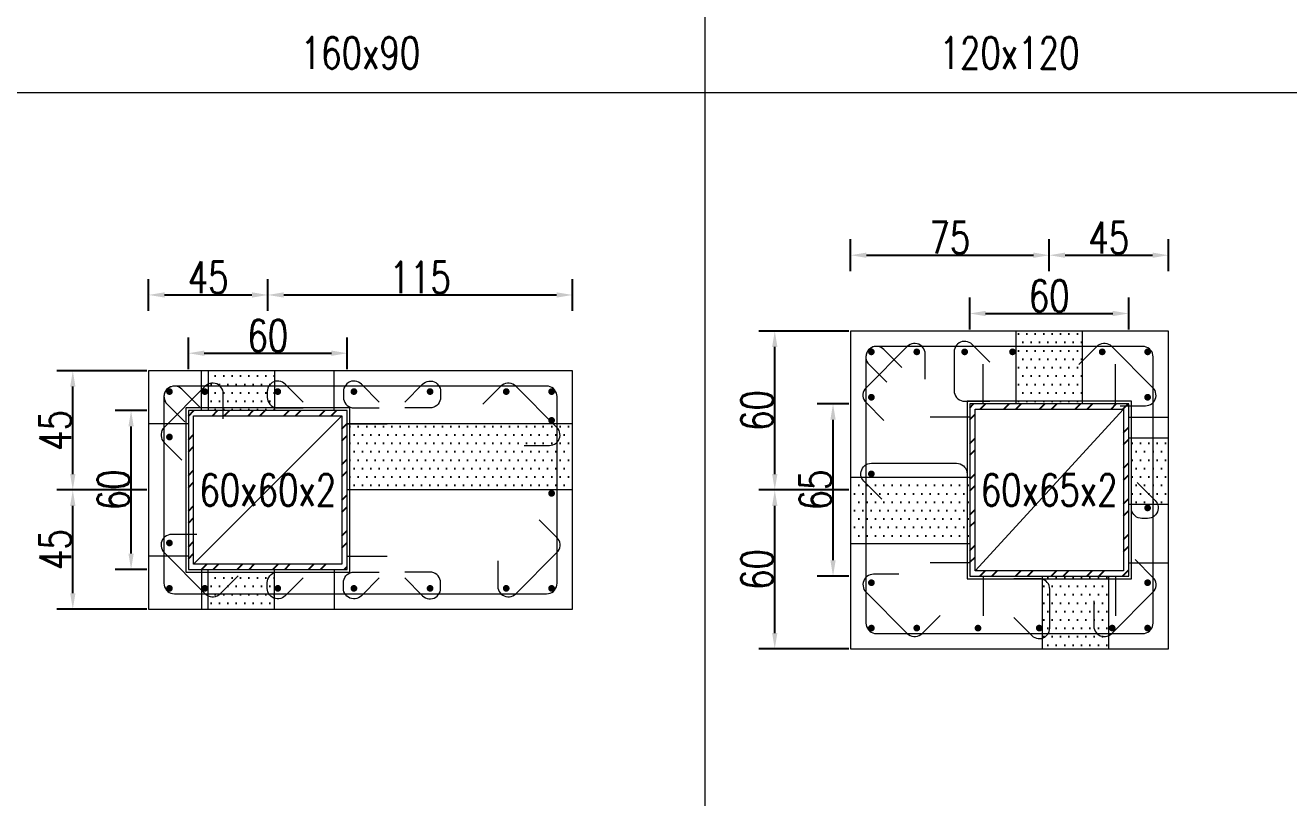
# Model space of a CAD drawing. Header units: millimetres. Extents: x 0 to 3905, y 0 to 8880.
# Drawn here: x 1963.4 to 2440.4, y 2145.8 to 2437.4 of the extents above; entities that cross this region are included whole.
import ezdxf
from ezdxf.enums import TextEntityAlignment as Align

# ---------------------------------------------------------------- set-up
doc = ezdxf.new("R2010")
doc.units = ezdxf.units.MM
doc.layers.get('DEFPOINTS').update_dxf_attribs({"color": 3})
for name, color, linetype in [('Hatch線', 6, 'Continuous'), ('TC-鋼粱', 132, 'Continuous'), ('主筋斷面', 2, 'Continuous'), ('文字-斷面尺寸', 7, 'Continuous'), ('文字-輔助字', 7, 'Continuous'), ('柱斷面線', 4, 'Continuous'), ('標註字', 4, 'Continuous'), ('箍筋線', 1, 'Continuous'), ('網格線', 7, 'Continuous'), ('鋼柱', 11, 'Continuous')]:
    doc.layers.add(name, color=color, linetype=linetype)
doc.styles.add('note', font='txt.shx', dxfattribs={"width": 0.75, "height": 12})
doc.styles.add('txt', font='txt.shx', dxfattribs={"height": 0.2, "bigfont": 'chineset.shx'})
doc.dimstyles.new('RCAD_DIM', dxfattribs={"dimtxt": 12, "dimasz": 6, "dimexe": 6, "dimexo": 0.625, "dimtad": 1, "dimdec": 0, "dimdsep": 46, "dimtxsty": 'note', "dimcen": 2.5, "dimclrd": 256, "dimclre": 256, "dimclrt": 256, "dimadec": 0, "dimazin": 0, "dimtfac": 1, "dimtmove": 0, "dimatfit": 3, "dimfxl": 0, "dimtolj": 1, "dimarcsym": 0})

# ---------------------------------------------------------------- blocks, each defined once
blk = doc.blocks.new('*D1104')
at = {"layer": 'DEFPOINTS', "color": 0}
for p in [(2085, 2313.62), (2025, 2307), (2085, 2307)]:
    blk.add_point(p, dxfattribs=at)
at = {"layer": '標註字', "lineweight": -2}
for p, q in [((2025, 2307.62), (2025, 2319.62)), ((2085, 2307.62), (2085, 2319.62)), ((2031, 2313.62), (2079, 2313.62))]:
    blk.add_line(p, q, dxfattribs=at)
at = {"layer": '標註字'}
for points in [[(2031, 2314.62), (2031, 2312.62), (2025, 2313.62)], [(2079, 2312.62), (2079, 2314.62), (2085, 2313.62)]]:
    blk.add_solid(points, dxfattribs=at)
at = {"layer": '標註字', "insert": (2055, 2320.25), "char_height": 12, "attachment_point": 5, "style": 'note'}
blk.add_mtext('\\A1;60', dxfattribs=at)
blk = doc.blocks.new('*D1105')
at = {"layer": 'DEFPOINTS', "color": 0}
for p in [(2003.38, 2292), (2010, 2292), (2010, 2232)]:
    blk.add_point(p, dxfattribs=at)
at = {"layer": '標註字', "lineweight": -2}
for p, q in [((2009.38, 2292), (1997.38, 2292)), ((2003.38, 2238), (2003.38, 2286)), ((2009.38, 2232), (1997.38, 2232))]:
    blk.add_line(p, q, dxfattribs=at)
at = {"layer": '標註字'}
for points in [[(2004.38, 2286), (2002.38, 2286), (2003.38, 2292)], [(2002.38, 2238), (2004.38, 2238), (2003.38, 2232)]]:
    blk.add_solid(points, dxfattribs=at)
at = {"layer": '標註字', "insert": (1996.75, 2262), "char_height": 12, "attachment_point": 5, "rotation": 90, "style": 'note'}
blk.add_mtext('\\A1;60', dxfattribs=at)
blk = doc.blocks.new('*D1106')
at = {"layer": 'DEFPOINTS', "color": 0}
for p in [(2055, 2335.62), (2010, 2329), (2055, 2329)]:
    blk.add_point(p, dxfattribs=at)
at = {"layer": '標註字', "lineweight": -2}
for p, q in [((2010, 2329.62), (2010, 2341.62)), ((2055, 2329.62), (2055, 2341.62)), ((2016, 2335.62), (2049, 2335.62))]:
    blk.add_line(p, q, dxfattribs=at)
at = {"layer": '標註字'}
for points in [[(2016, 2336.62), (2016, 2334.62), (2010, 2335.62)], [(2049, 2334.62), (2049, 2336.62), (2055, 2335.62)]]:
    blk.add_solid(points, dxfattribs=at)
at = {"layer": '標註字', "insert": (2032.5, 2342.25), "char_height": 12, "attachment_point": 5, "style": 'note'}
blk.add_mtext('\\A1;45', dxfattribs=at)
blk = doc.blocks.new('*D1107')
at = {"layer": 'DEFPOINTS', "color": 0}
for p in [(2170, 2335.62), (2055, 2329), (2170, 2329)]:
    blk.add_point(p, dxfattribs=at)
at = {"layer": '標註字', "lineweight": -2}
for p, q in [((2055, 2329.62), (2055, 2341.62)), ((2170, 2329.62), (2170, 2341.62)), ((2061, 2335.62), (2164, 2335.62))]:
    blk.add_line(p, q, dxfattribs=at)
at = {"layer": '標註字'}
for points in [[(2061, 2336.62), (2061, 2334.62), (2055, 2335.62)], [(2164, 2334.62), (2164, 2336.62), (2170, 2335.62)]]:
    blk.add_solid(points, dxfattribs=at)
at = {"layer": '標註字', "insert": (2112.5, 2342.25), "char_height": 12, "attachment_point": 5, "style": 'note'}
blk.add_mtext('\\A1;115', dxfattribs=at)
blk = doc.blocks.new('*D1108')
at = {"layer": 'DEFPOINTS', "color": 0}
for p in [(1981.38, 2262), (2010, 2262), (2010, 2217)]:
    blk.add_point(p, dxfattribs=at)
at = {"layer": '標註字', "lineweight": -2}
for p, q in [((2009.38, 2262), (1975.38, 2262)), ((1981.38, 2223), (1981.38, 2256)), ((2009.38, 2217), (1975.38, 2217))]:
    blk.add_line(p, q, dxfattribs=at)
at = {"layer": '標註字'}
for points in [[(1982.38, 2256), (1980.38, 2256), (1981.38, 2262)], [(1980.38, 2223), (1982.38, 2223), (1981.38, 2217)]]:
    blk.add_solid(points, dxfattribs=at)
at = {"layer": '標註字', "insert": (1974.75, 2239.5), "char_height": 12, "attachment_point": 5, "rotation": 90, "style": 'note'}
blk.add_mtext('\\A1;45', dxfattribs=at)
blk = doc.blocks.new('*D1109')
at = {"layer": 'DEFPOINTS', "color": 0}
for p in [(1981.38, 2307), (2010, 2307), (2010, 2262)]:
    blk.add_point(p, dxfattribs=at)
at = {"layer": '標註字', "lineweight": -2}
for p, q in [((2009.38, 2307), (1975.38, 2307)), ((1981.38, 2268), (1981.38, 2301)), ((2009.38, 2262), (1975.38, 2262))]:
    blk.add_line(p, q, dxfattribs=at)
at = {"layer": '標註字'}
for points in [[(1982.38, 2301), (1980.38, 2301), (1981.38, 2307)], [(1980.38, 2268), (1982.38, 2268), (1981.38, 2262)]]:
    blk.add_solid(points, dxfattribs=at)
at = {"layer": '標註字', "insert": (1974.75, 2284.5), "char_height": 12, "attachment_point": 5, "rotation": 90, "style": 'note'}
blk.add_mtext('\\A1;45', dxfattribs=at)
blk = doc.blocks.new('Circle_Filled')
at = {"const_width": 0.5}
blk.add_lwpolyline([(-0.25, 0, 1), (0.25, 0, 1)], format="xyb", close=True, dxfattribs=at)
blk = doc.blocks.new('*D1236')
at = {"layer": 'DEFPOINTS', "color": 0}
for p in [(2380, 2328.62), (2320, 2322), (2380, 2322)]:
    blk.add_point(p, dxfattribs=at)
at = {"layer": '標註字', "lineweight": -2}
for p, q in [((2320, 2322.62), (2320, 2334.62)), ((2380, 2322.62), (2380, 2334.62)), ((2326, 2328.62), (2374, 2328.62))]:
    blk.add_line(p, q, dxfattribs=at)
at = {"layer": '標註字'}
for points in [[(2326, 2329.62), (2326, 2327.62), (2320, 2328.62)], [(2374, 2327.62), (2374, 2329.62), (2380, 2328.62)]]:
    blk.add_solid(points, dxfattribs=at)
at = {"layer": '標註字', "insert": (2350, 2335.25), "char_height": 12, "attachment_point": 5, "style": 'note'}
blk.add_mtext('\\A1;60', dxfattribs=at)
blk = doc.blocks.new('*D1237')
at = {"layer": 'DEFPOINTS', "color": 0}
for p in [(2268.38, 2294.5), (2275, 2294.5), (2275, 2229.5)]:
    blk.add_point(p, dxfattribs=at)
at = {"layer": '標註字', "lineweight": -2}
for p, q in [((2274.38, 2294.5), (2262.38, 2294.5)), ((2268.38, 2235.5), (2268.38, 2288.5)), ((2274.38, 2229.5), (2262.38, 2229.5))]:
    blk.add_line(p, q, dxfattribs=at)
at = {"layer": '標註字'}
for points in [[(2269.38, 2288.5), (2267.38, 2288.5), (2268.38, 2294.5)], [(2267.38, 2235.5), (2269.38, 2235.5), (2268.38, 2229.5)]]:
    blk.add_solid(points, dxfattribs=at)
at = {"layer": '標註字', "insert": (2261.75, 2262), "char_height": 12, "attachment_point": 5, "rotation": 90, "style": 'note'}
blk.add_mtext('\\A1;65', dxfattribs=at)
blk = doc.blocks.new('*D1238')
at = {"layer": 'DEFPOINTS', "color": 0}
for p in [(2350, 2350.62), (2275, 2344), (2350, 2344)]:
    blk.add_point(p, dxfattribs=at)
at = {"layer": '標註字', "lineweight": -2}
for p, q in [((2275, 2344.62), (2275, 2356.62)), ((2350, 2344.62), (2350, 2356.62)), ((2281, 2350.62), (2344, 2350.62))]:
    blk.add_line(p, q, dxfattribs=at)
at = {"layer": '標註字'}
for points in [[(2281, 2351.62), (2281, 2349.62), (2275, 2350.62)], [(2344, 2349.62), (2344, 2351.62), (2350, 2350.62)]]:
    blk.add_solid(points, dxfattribs=at)
at = {"layer": '標註字', "insert": (2312.5, 2357.25), "char_height": 12, "attachment_point": 5, "style": 'note'}
blk.add_mtext('\\A1;75', dxfattribs=at)
blk = doc.blocks.new('*D1239')
at = {"layer": 'DEFPOINTS', "color": 0}
for p in [(2395, 2350.62), (2350, 2344), (2395, 2344)]:
    blk.add_point(p, dxfattribs=at)
at = {"layer": '標註字', "lineweight": -2}
for p, q in [((2350, 2344.62), (2350, 2356.62)), ((2395, 2344.62), (2395, 2356.62)), ((2356, 2350.62), (2389, 2350.62))]:
    blk.add_line(p, q, dxfattribs=at)
at = {"layer": '標註字'}
for points in [[(2356, 2351.62), (2356, 2349.62), (2350, 2350.62)], [(2389, 2349.62), (2389, 2351.62), (2395, 2350.62)]]:
    blk.add_solid(points, dxfattribs=at)
at = {"layer": '標註字', "insert": (2372.5, 2357.25), "char_height": 12, "attachment_point": 5, "style": 'note'}
blk.add_mtext('\\A1;45', dxfattribs=at)
blk = doc.blocks.new('*D1240')
at = {"layer": 'DEFPOINTS', "color": 0}
for p in [(2246.38, 2262), (2275, 2262), (2275, 2202)]:
    blk.add_point(p, dxfattribs=at)
at = {"layer": '標註字', "lineweight": -2}
for p, q in [((2274.38, 2262), (2240.38, 2262)), ((2246.38, 2208), (2246.38, 2256)), ((2274.38, 2202), (2240.38, 2202))]:
    blk.add_line(p, q, dxfattribs=at)
at = {"layer": '標註字'}
for points in [[(2247.38, 2256), (2245.38, 2256), (2246.38, 2262)], [(2245.38, 2208), (2247.38, 2208), (2246.38, 2202)]]:
    blk.add_solid(points, dxfattribs=at)
at = {"layer": '標註字', "insert": (2239.75, 2232), "char_height": 12, "attachment_point": 5, "rotation": 90, "style": 'note'}
blk.add_mtext('\\A1;60', dxfattribs=at)
blk = doc.blocks.new('*D1241')
at = {"layer": 'DEFPOINTS', "color": 0}
for p in [(2246.38, 2322), (2275, 2322), (2275, 2262)]:
    blk.add_point(p, dxfattribs=at)
at = {"layer": '標註字', "lineweight": -2}
for p, q in [((2274.38, 2322), (2240.38, 2322)), ((2246.38, 2268), (2246.38, 2316)), ((2274.38, 2262), (2240.38, 2262))]:
    blk.add_line(p, q, dxfattribs=at)
at = {"layer": '標註字'}
for points in [[(2247.38, 2316), (2245.38, 2316), (2246.38, 2322)], [(2245.38, 2268), (2247.38, 2268), (2246.38, 2262)]]:
    blk.add_solid(points, dxfattribs=at)
at = {"layer": '標註字', "insert": (2239.75, 2292), "char_height": 12, "attachment_point": 5, "rotation": 90, "style": 'note'}
blk.add_mtext('\\A1;60', dxfattribs=at)

msp = doc.modelspace()

# ---------------------------------------------------------------- hatches: boundary and pattern name
at = {"layer": 'Hatch線'}
h = msp.add_hatch(dxfattribs=at)
h.set_pattern_fill('ANSI32', color=256, style=0)
h.paths.add_polyline_path([(2320, 2229.5), (2380, 2229.5), (2380, 2294.5), (2320, 2294.5)], flags=17)
h.paths.add_polyline_path([(2322, 2231.5), (2322, 2292.5), (2378, 2292.5), (2378, 2231.5)])
h = msp.add_hatch(dxfattribs=at)
h.set_pattern_fill('ANSI32', color=256, style=0)
h.paths.add_polyline_path([(2025, 2232), (2085, 2232), (2085, 2292), (2025, 2292)], flags=17)
h.paths.add_polyline_path([(2027, 2234), (2027, 2290), (2083, 2290), (2083, 2234)])
at = {"layer": 'TC-鋼粱'}
h = msp.add_hatch(dxfattribs=at)
h.set_pattern_fill('DOTS', color=256, scale=2, style=0)
h.paths.add_polyline_path([(2362.41, 2322), (2337.41, 2322), (2337.41, 2294.5), (2362.41, 2294.5)], flags=17)
h = msp.add_hatch(dxfattribs=at)
h.set_pattern_fill('DOTS', color=256, scale=2, style=0)
h.paths.add_polyline_path([(2057.5, 2307), (2032.5, 2307), (2032.5, 2292), (2057.5, 2292)], flags=17)
h = msp.add_hatch(dxfattribs=at)
h.set_pattern_fill('DOTS', color=256, scale=2, style=0)
h.paths.add_polyline_path([(2170, 2262), (2170, 2287), (2085, 2287), (2085, 2262)], flags=17)
h = msp.add_hatch(dxfattribs=at)
h.set_pattern_fill('DOTS', color=256, scale=2, style=0)
h.paths.add_polyline_path([(2395, 2256.5), (2395, 2281.5), (2380, 2281.5), (2380, 2256.5)], flags=17)
h = msp.add_hatch(dxfattribs=at)
h.set_pattern_fill('DOTS', color=256, scale=2, style=0)
h.paths.add_polyline_path([(2275, 2266.81), (2275, 2241.81), (2320, 2241.81), (2320, 2266.81)], flags=17)
h = msp.add_hatch(dxfattribs=at)
h.set_pattern_fill('DOTS', color=256, scale=2, style=0)
h.paths.add_polyline_path([(2032.5, 2217), (2057.5, 2217), (2057.5, 2232), (2032.5, 2232)], flags=17)
h = msp.add_hatch(dxfattribs=at)
h.set_pattern_fill('DOTS', color=256, scale=2, style=0)
h.paths.add_polyline_path([(2347.5, 2202), (2372.5, 2202), (2372.5, 2229.5), (2347.5, 2229.5)], flags=17)

# ---------------------------------------------------------------- linework, layer by layer
at = {"layer": 'DEFPOINTS', "lineweight": 5}
for points in [[(2325, 2294.5), (2325, 2309.5)], [(2375, 2294.5), (2375, 2309.5)], [(2030, 2292), (2030, 2307)], [(2080, 2292), (2080, 2307)], [(2320, 2228.5), (2381, 2228.5), (2381, 2295.5), (2319, 2295.5), (2319, 2228.5), (2320, 2228.5)], [(2025, 2231), (2086, 2231), (2086, 2293), (2024, 2293), (2024, 2231), (2025, 2231)], [(2027, 2234), (2083, 2290)], [(2320, 2289.5), (2305, 2289.5)], [(2322, 2231.5), (2378, 2292.5)], [(2380, 2289.5), (2395, 2289.5)], [(2025, 2287), (2010, 2287)], [(2085, 2287), (2100, 2287)], [(2025, 2237), (2010, 2237)], [(2085, 2237), (2100, 2237)], [(2320, 2234.5), (2305, 2234.5)], [(2380, 2234.5), (2395, 2234.5)], [(2030, 2232), (2030, 2217)], [(2080, 2232), (2080, 2217)], [(2325, 2229.5), (2325, 2214.5)], [(2375, 2229.5), (2375, 2214.5)]]:
    msp.add_lwpolyline(points, dxfattribs=at)
at = {"layer": 'TC-鋼粱', "lineweight": 5}
for points in [[(2337.41, 2322), (2337.41, 2294.5)], [(2362.41, 2322), (2362.41, 2294.5)], [(2032.5, 2307), (2032.5, 2292)], [(2057.5, 2307), (2057.5, 2292)], [(2170, 2287), (2085, 2287)], [(2395, 2281.5), (2380, 2281.5)], [(2275, 2266.81), (2320, 2266.81)], [(2170, 2262), (2085, 2262)], [(2395, 2256.5), (2380, 2256.5)], [(2275, 2241.81), (2320, 2241.81)], [(2032.5, 2217), (2032.5, 2232)], [(2057.5, 2217), (2057.5, 2232)], [(2347.5, 2202), (2347.5, 2229.5)], [(2372.5, 2202), (2372.5, 2229.5)]]:
    msp.add_lwpolyline(points, dxfattribs=at)
at = {"layer": '柱斷面線', "lineweight": 5}
for points in [[(2275, 2202), (2395, 2202), (2395, 2322), (2275, 2322), (2275, 2202)], [(2010, 2217), (2170, 2217), (2170, 2307), (2010, 2307), (2010, 2217)]]:
    msp.add_lwpolyline(points, dxfattribs=at)
at = {"layer": '箍筋線', "lineweight": 5}
for points in [[(2327.63, 2310.2), (2320.88, 2316.95), (2320.37, 2317.38), (2319.8, 2317.72), (2319.17, 2317.96), (2318.52, 2318.09), (2317.85, 2318.11), (2317.19, 2318.02), (2316.55, 2317.81), (2315.96, 2317.51), (2315.42, 2317.1), (2314.96, 2316.62), (2314.59, 2316.06), (2314.32, 2315.45), (2314.15, 2314.81), (2314.1, 2314.14), (2314.1, 2299.47), (2314.16, 2298.78), (2314.34, 2298.12), (2314.63, 2297.49), (2315.03, 2296.92), (2315.52, 2296.43), (2316.08, 2296.03), (2316.71, 2295.74), (2317.38, 2295.56), (2318.07, 2295.5), (2327.61, 2295.5)], [(2303.19, 2303.81), (2303.19, 2313.35), (2303.13, 2314.02), (2302.96, 2314.66), (2302.69, 2315.27), (2302.32, 2315.83), (2301.86, 2316.32), (2301.33, 2316.72), (2300.73, 2317.02), (2300.1, 2317.23), (2299.43, 2317.32), (2298.77, 2317.3), (2298.11, 2317.17), (2297.49, 2316.93), (2296.91, 2316.59), (2296.4, 2316.16), (2280.84, 2300.6), (2280.39, 2300.07), (2280.05, 2299.47), (2279.81, 2298.82), (2279.69, 2298.13), (2279.69, 2297.44), (2279.81, 2296.76), (2280.05, 2296.11), (2280.39, 2295.51), (2280.84, 2294.98), (2287.58, 2288.23)], [(2294.33, 2308.29), (2287.58, 2315.04), (2287.07, 2315.47), (2286.49, 2315.81), (2285.87, 2316.05), (2285.22, 2316.18), (2284.55, 2316.2), (2283.89, 2316.11), (2283.25, 2315.9), (2282.66, 2315.6), (2282.12, 2315.19), (2281.66, 2314.71), (2281.29, 2314.15), (2281.02, 2313.54), (2280.85, 2312.9), (2280.79, 2312.23), (2280.79, 2211.77), (2280.86, 2211.08), (2281.03, 2210.41), (2281.33, 2209.78), (2281.72, 2209.21), (2282.21, 2208.72), (2282.78, 2208.33), (2283.41, 2208.03), (2284.08, 2207.86), (2284.77, 2207.79), (2385.23, 2207.79), (2385.92, 2207.86), (2386.59, 2208.03), (2387.22, 2208.33), (2387.79, 2208.72), (2388.28, 2209.21), (2388.67, 2209.78), (2388.97, 2210.41), (2389.14, 2211.08), (2389.21, 2211.77), (2389.21, 2312.23), (2389.14, 2312.92), (2388.97, 2313.59), (2388.67, 2314.22), (2388.28, 2314.79), (2387.79, 2315.28), (2387.22, 2315.67), (2386.59, 2315.97), (2385.92, 2316.14), (2385.23, 2316.21), (2284.77, 2316.21), (2284.1, 2316.15), (2283.46, 2315.98), (2282.85, 2315.71), (2282.29, 2315.34), (2281.81, 2314.88), (2281.4, 2314.34), (2281.1, 2313.75), (2280.89, 2313.11), (2280.8, 2312.45), (2280.82, 2311.78), (2280.95, 2311.13), (2281.19, 2310.51), (2281.53, 2309.93), (2281.96, 2309.42), (2288.71, 2302.67)], [(2376.81, 2293.81), (2386.35, 2293.81), (2387.02, 2293.87), (2387.66, 2294.04), (2388.27, 2294.31), (2388.83, 2294.68), (2389.32, 2295.14), (2389.72, 2295.67), (2390.02, 2296.27), (2390.23, 2296.9), (2390.32, 2297.57), (2390.3, 2298.23), (2390.17, 2298.89), (2389.93, 2299.51), (2389.59, 2300.09), (2389.16, 2300.6), (2373.6, 2316.16), (2373.07, 2316.61), (2372.47, 2316.95), (2371.82, 2317.19), (2371.13, 2317.31), (2370.44, 2317.31), (2369.76, 2317.19), (2369.11, 2316.95), (2368.51, 2316.61), (2367.98, 2316.16), (2361.23, 2309.42)], [(2038.19, 2288.81), (2038.19, 2298.35), (2038.13, 2299.02), (2037.96, 2299.66), (2037.69, 2300.27), (2037.32, 2300.83), (2036.86, 2301.32), (2036.33, 2301.72), (2035.73, 2302.02), (2035.1, 2302.23), (2034.43, 2302.32), (2033.77, 2302.3), (2033.11, 2302.17), (2032.49, 2301.93), (2031.91, 2301.59), (2031.4, 2301.16), (2015.84, 2285.6), (2015.39, 2285.07), (2015.05, 2284.47), (2014.81, 2283.82), (2014.69, 2283.13), (2014.69, 2282.44), (2014.81, 2281.76), (2015.05, 2281.11), (2015.39, 2280.51), (2015.84, 2279.98), (2022.58, 2273.23)], [(2029.33, 2293.29), (2022.58, 2300.04), (2022.07, 2300.47), (2021.49, 2300.81), (2020.87, 2301.05), (2020.22, 2301.18), (2019.55, 2301.2), (2018.89, 2301.11), (2018.25, 2300.9), (2017.66, 2300.6), (2017.12, 2300.19), (2016.66, 2299.71), (2016.29, 2299.15), (2016.02, 2298.54), (2015.85, 2297.9), (2015.79, 2297.23), (2015.79, 2226.77), (2015.86, 2226.08), (2016.03, 2225.41), (2016.33, 2224.78), (2016.72, 2224.21), (2017.21, 2223.72), (2017.78, 2223.33), (2018.41, 2223.03), (2019.08, 2222.86), (2019.77, 2222.79), (2160.23, 2222.79), (2160.92, 2222.86), (2161.59, 2223.03), (2162.22, 2223.33), (2162.79, 2223.72), (2163.28, 2224.21), (2163.67, 2224.78), (2163.97, 2225.41), (2164.14, 2226.08), (2164.21, 2226.77), (2164.21, 2297.23), (2164.14, 2297.92), (2163.97, 2298.59), (2163.67, 2299.22), (2163.28, 2299.79), (2162.79, 2300.28), (2162.22, 2300.67), (2161.59, 2300.97), (2160.92, 2301.14), (2160.23, 2301.21), (2019.77, 2301.21), (2019.1, 2301.15), (2018.46, 2300.98), (2017.85, 2300.71), (2017.29, 2300.34), (2016.81, 2299.88), (2016.4, 2299.34), (2016.1, 2298.75), (2015.89, 2298.11), (2015.8, 2297.45), (2015.82, 2296.78), (2015.95, 2296.13), (2016.19, 2295.51), (2016.53, 2294.93), (2016.96, 2294.42), (2023.71, 2287.67)], [(2068.33, 2295.2), (2061.58, 2301.95), (2061.07, 2302.38), (2060.49, 2302.72), (2059.87, 2302.96), (2059.21, 2303.09), (2058.55, 2303.11), (2057.89, 2303.02), (2057.25, 2302.81), (2056.66, 2302.51), (2056.12, 2302.1), (2055.66, 2301.62), (2055.29, 2301.06), (2055.02, 2300.45), (2054.85, 2299.81), (2054.79, 2299.14), (2054.79, 2296.97), (2054.86, 2296.28), (2055.03, 2295.62), (2055.33, 2294.99), (2055.72, 2294.42), (2056.21, 2293.93), (2056.78, 2293.53), (2057.41, 2293.24), (2058.08, 2293.06), (2058.77, 2293), (2068.31, 2293)], [(2097.07, 2295.2), (2090.32, 2301.95), (2089.81, 2302.38), (2089.24, 2302.72), (2088.61, 2302.96), (2087.96, 2303.09), (2087.29, 2303.11), (2086.63, 2303.02), (2085.99, 2302.81), (2085.4, 2302.51), (2084.86, 2302.1), (2084.41, 2301.62), (2084.03, 2301.06), (2083.76, 2300.45), (2083.59, 2299.81), (2083.54, 2299.14), (2083.54, 2296.97), (2083.6, 2296.28), (2083.78, 2295.62), (2084.07, 2294.99), (2084.47, 2294.42), (2084.96, 2293.93), (2085.53, 2293.53), (2086.15, 2293.24), (2086.82, 2293.06), (2087.51, 2293), (2097.05, 2293)], [(2106.7, 2295.2), (2113.45, 2301.95), (2113.96, 2302.38), (2114.53, 2302.72), (2115.16, 2302.96), (2115.81, 2303.09), (2116.48, 2303.11), (2117.14, 2303.02), (2117.78, 2302.81), (2118.37, 2302.51), (2118.91, 2302.1), (2119.36, 2301.62), (2119.74, 2301.06), (2120.01, 2300.45), (2120.18, 2299.81), (2120.23, 2299.14), (2120.23, 2296.97), (2120.17, 2296.28), (2119.99, 2295.62), (2119.7, 2294.99), (2119.3, 2294.42), (2118.81, 2293.93), (2118.24, 2293.53), (2117.62, 2293.24), (2116.95, 2293.06), (2116.26, 2293), (2106.72, 2293)], [(2151.81, 2278.81), (2161.35, 2278.81), (2162.02, 2278.87), (2162.66, 2279.04), (2163.27, 2279.31), (2163.83, 2279.68), (2164.32, 2280.14), (2164.72, 2280.67), (2165.02, 2281.27), (2165.23, 2281.9), (2165.32, 2282.57), (2165.3, 2283.23), (2165.17, 2283.89), (2164.93, 2284.51), (2164.59, 2285.09), (2164.16, 2285.6), (2148.6, 2301.16), (2148.07, 2301.61), (2147.47, 2301.95), (2146.82, 2302.19), (2146.13, 2302.31), (2145.44, 2302.31), (2144.76, 2302.19), (2144.11, 2301.95), (2143.51, 2301.61), (2142.98, 2301.16), (2136.23, 2294.42)], [(2286.8, 2258.53), (2280.05, 2265.27), (2279.62, 2265.78), (2279.28, 2266.36), (2279.04, 2266.98), (2278.91, 2267.64), (2278.89, 2268.31), (2278.98, 2268.97), (2279.19, 2269.6), (2279.49, 2270.2), (2279.9, 2270.73), (2280.38, 2271.19), (2280.94, 2271.56), (2281.55, 2271.84), (2282.19, 2272), (2282.86, 2272.06), (2315.02, 2272.06), (2315.72, 2272), (2316.38, 2271.82), (2317.01, 2271.53), (2317.58, 2271.13), (2318.07, 2270.64), (2318.47, 2270.07), (2318.76, 2269.44), (2318.94, 2268.77), (2319, 2268.08), (2319, 2258.54)], [(2383.2, 2264.79), (2389.95, 2258.04), (2390.38, 2257.53), (2390.72, 2256.96), (2390.96, 2256.33), (2391.09, 2255.68), (2391.11, 2255.01), (2391.02, 2254.35), (2390.81, 2253.71), (2390.51, 2253.12), (2390.1, 2252.58), (2389.62, 2252.12), (2389.06, 2251.75), (2388.45, 2251.48), (2387.81, 2251.31), (2387.14, 2251.26), (2384.97, 2251.26), (2384.28, 2251.32), (2383.62, 2251.5), (2382.99, 2251.79), (2382.42, 2252.19), (2381.93, 2252.68), (2381.53, 2253.24), (2381.24, 2253.87), (2381.06, 2254.54), (2381, 2255.23), (2381, 2264.77)], [(2141.81, 2235.19), (2141.81, 2225.65), (2141.87, 2224.98), (2142.04, 2224.34), (2142.31, 2223.73), (2142.68, 2223.17), (2143.14, 2222.68), (2143.67, 2222.28), (2144.27, 2221.98), (2144.9, 2221.77), (2145.57, 2221.68), (2146.23, 2221.7), (2146.89, 2221.83), (2147.51, 2222.07), (2148.09, 2222.41), (2148.6, 2222.84), (2164.16, 2238.4), (2164.61, 2238.93), (2164.95, 2239.53), (2165.19, 2240.18), (2165.31, 2240.87), (2165.31, 2241.56), (2165.19, 2242.24), (2164.95, 2242.89), (2164.61, 2243.49), (2164.16, 2244.02), (2157.42, 2250.77)], [(2028.19, 2245.19), (2018.65, 2245.19), (2017.98, 2245.13), (2017.34, 2244.96), (2016.73, 2244.69), (2016.17, 2244.32), (2015.68, 2243.86), (2015.28, 2243.33), (2014.98, 2242.73), (2014.77, 2242.1), (2014.68, 2241.43), (2014.7, 2240.77), (2014.83, 2240.11), (2015.07, 2239.49), (2015.41, 2238.91), (2015.84, 2238.4), (2031.4, 2222.84), (2031.93, 2222.39), (2032.53, 2222.05), (2033.18, 2221.81), (2033.87, 2221.69), (2034.56, 2221.69), (2035.24, 2221.81), (2035.89, 2222.05), (2036.49, 2222.39), (2037.02, 2222.84), (2043.77, 2229.58)], [(2366.81, 2220.19), (2366.81, 2210.65), (2366.87, 2209.98), (2367.04, 2209.34), (2367.31, 2208.73), (2367.68, 2208.17), (2368.14, 2207.68), (2368.67, 2207.28), (2369.27, 2206.98), (2369.9, 2206.77), (2370.57, 2206.68), (2371.23, 2206.7), (2371.89, 2206.83), (2372.51, 2207.07), (2373.09, 2207.41), (2373.6, 2207.84), (2389.16, 2223.4), (2389.61, 2223.93), (2389.95, 2224.53), (2390.19, 2225.18), (2390.31, 2225.87), (2390.31, 2226.56), (2390.19, 2227.24), (2389.95, 2227.89), (2389.61, 2228.49), (2389.16, 2229.02), (2382.42, 2235.77)], [(2068.33, 2228.8), (2061.58, 2222.05), (2061.07, 2221.62), (2060.49, 2221.28), (2059.87, 2221.04), (2059.21, 2220.91), (2058.55, 2220.89), (2057.89, 2220.98), (2057.25, 2221.19), (2056.66, 2221.49), (2056.12, 2221.9), (2055.66, 2222.38), (2055.29, 2222.94), (2055.02, 2223.55), (2054.85, 2224.19), (2054.79, 2224.86), (2054.79, 2227.03), (2054.86, 2227.72), (2055.03, 2228.38), (2055.33, 2229.01), (2055.72, 2229.58), (2056.21, 2230.07), (2056.78, 2230.47), (2057.41, 2230.76), (2058.08, 2230.94), (2058.77, 2231), (2068.31, 2231)], [(2097.07, 2228.8), (2090.32, 2222.05), (2089.81, 2221.62), (2089.24, 2221.28), (2088.61, 2221.04), (2087.96, 2220.91), (2087.29, 2220.89), (2086.63, 2220.98), (2085.99, 2221.19), (2085.4, 2221.49), (2084.86, 2221.9), (2084.41, 2222.38), (2084.03, 2222.94), (2083.76, 2223.55), (2083.59, 2224.19), (2083.54, 2224.86), (2083.54, 2227.03), (2083.6, 2227.72), (2083.78, 2228.38), (2084.07, 2229.01), (2084.47, 2229.58), (2084.96, 2230.07), (2085.53, 2230.47), (2086.15, 2230.76), (2086.82, 2230.94), (2087.51, 2231), (2097.05, 2231)], [(2106.7, 2228.8), (2113.45, 2222.05), (2113.96, 2221.62), (2114.53, 2221.28), (2115.16, 2221.04), (2115.81, 2220.91), (2116.48, 2220.89), (2117.14, 2220.98), (2117.78, 2221.19), (2118.37, 2221.49), (2118.91, 2221.9), (2119.36, 2222.38), (2119.74, 2222.94), (2120.01, 2223.55), (2120.18, 2224.19), (2120.23, 2224.86), (2120.23, 2227.03), (2120.17, 2227.72), (2119.99, 2228.38), (2119.7, 2229.01), (2119.3, 2229.58), (2118.81, 2230.07), (2118.24, 2230.47), (2117.62, 2230.76), (2116.95, 2230.94), (2116.26, 2231), (2106.72, 2231)], [(2293.19, 2230.19), (2283.65, 2230.19), (2282.98, 2230.13), (2282.34, 2229.96), (2281.73, 2229.69), (2281.17, 2229.32), (2280.68, 2228.86), (2280.28, 2228.33), (2279.98, 2227.73), (2279.77, 2227.1), (2279.68, 2226.43), (2279.7, 2225.77), (2279.83, 2225.11), (2280.07, 2224.49), (2280.41, 2223.91), (2280.84, 2223.4), (2296.4, 2207.84), (2296.93, 2207.39), (2297.53, 2207.05), (2298.18, 2206.81), (2298.87, 2206.69), (2299.56, 2206.69), (2300.24, 2206.81), (2300.89, 2207.05), (2301.49, 2207.39), (2302.02, 2207.84), (2308.77, 2214.58)], [(2336.67, 2213.8), (2343.42, 2207.05), (2343.93, 2206.62), (2344.51, 2206.28), (2345.13, 2206.04), (2345.78, 2205.91), (2346.45, 2205.89), (2347.11, 2205.98), (2347.75, 2206.19), (2348.34, 2206.49), (2348.88, 2206.9), (2349.34, 2207.38), (2349.71, 2207.94), (2349.98, 2208.55), (2350.15, 2209.19), (2350.2, 2209.86), (2350.2, 2224.53), (2350.14, 2225.22), (2349.97, 2225.88), (2349.67, 2226.51), (2349.27, 2227.08), (2348.79, 2227.57), (2348.22, 2227.97), (2347.59, 2228.26), (2346.92, 2228.44), (2346.23, 2228.5), (2336.69, 2228.5)]]:
    msp.add_lwpolyline(points, dxfattribs=at)
at = {"layer": '網格線', "lineweight": 5}
for points in [[(2220, 2442), (2220, 2412)], [(1960, 2412), (2220, 2412)], [(2220, 2412), (2450, 2412)], [(2220, 2412), (2220, 2040)]]:
    msp.add_lwpolyline(points, dxfattribs=at)
at = {"layer": '鋼柱', "lineweight": 5}
for points in [[(2320, 2229.5), (2380, 2229.5), (2380, 2294.5), (2320, 2294.5), (2320, 2229.5)], [(2025, 2232), (2085, 2232), (2085, 2292), (2025, 2292), (2025, 2232)], [(2027, 2234), (2027, 2290), (2083, 2290), (2083, 2234), (2027, 2234)], [(2322, 2231.5), (2322, 2292.5), (2378, 2292.5), (2378, 2231.5), (2322, 2231.5)]]:
    msp.add_lwpolyline(points, dxfattribs=at)

# ---------------------------------------------------------------- block references
at = {"layer": '主筋斷面', "lineweight": 5, "xscale": 2.539999961853027, "yscale": 2.539999961853027}
for p in [(2282.86, 2314.14), (2300, 2314.14), (2318.07, 2314.14), (2336.14, 2314.14), (2370, 2314.14), (2387.14, 2314.14), (2017.86, 2299.14), (2031.23, 2299.14), (2058.77, 2299.14), (2087.51, 2299.14), (2116.26, 2299.14), (2145, 2299.14), (2162.14, 2299.14), (2282.86, 2297), (2387.14, 2297), (2162.14, 2288.27), (2017.86, 2282), (2282.86, 2268.08), (2162.14, 2260.73), (2387.14, 2255.23), (2017.86, 2242), (2282.86, 2227), (2387.14, 2227), (2017.86, 2224.86), (2031.23, 2224.86), (2058.77, 2224.86), (2087.51, 2224.86), (2116.26, 2224.86), (2145, 2224.86), (2162.14, 2224.86), (2282.86, 2209.86), (2300, 2209.86), (2323.11, 2209.86), (2346.23, 2209.86), (2373.77, 2209.86), (2387.14, 2209.86)]:
    msp.add_blockref('Circle_Filled', p, dxfattribs=at)

# ---------------------------------------------------------------- texts
at = {"layer": '文字-斷面尺寸', "style": 'txt', "width": 0.75}
for s, p in [('160x90', (2090, 2427)), ('120x120', (2335, 2427))]:
    msp.add_text(s, height=12, dxfattribs=at).set_placement(p, align=Align.MIDDLE)
at = {"layer": '文字-輔助字', "style": 'txt', "width": 0.75}
for s, p in [('60x60x2', (2055, 2262)), ('60x65x2', (2350, 2262))]:
    msp.add_text(s, height=12, dxfattribs=at).set_placement(p, align=Align.MIDDLE)

# ---------------------------------------------------------------- dimensions: what is measured, and where the dimension line sits
at = {"layer": '標註字'}
for base, p1, p2, picture, middle in [((2350, 2350.62), (2275, 2344), (2350, 2344), '*D1238', (2312.5, 2357.25)), ((2395, 2350.62), (2350, 2344), (2395, 2344), '*D1239', (2372.5, 2357.25)), ((2055, 2335.62), (2010, 2329), (2055, 2329), '*D1106', (2032.5, 2342.25)), ((2170, 2335.62), (2055, 2329), (2170, 2329), '*D1107', (2112.5, 2342.25)), ((2380, 2328.62), (2320, 2322), (2380, 2322), '*D1236', (2350, 2335.25)), ((2085, 2313.62), (2025, 2307), (2085, 2307), '*D1104', (2055, 2320.25))]:
    dim = msp.add_linear_dim(base=base, p1=p1, p2=p2, dimstyle='RCAD_DIM', dxfattribs=at)
    dim.commit()
    dim.dimension.update_dxf_attribs({"geometry": picture, "text_midpoint": middle})
for base, p1, p2, picture, middle in [((2246.38, 2322), (2275, 2262), (2275, 2322), '*D1241', (2239.75, 2292)), ((1981.38, 2307), (2010, 2262), (2010, 2307), '*D1109', (1974.75, 2284.5)), ((2268.38, 2294.5), (2275, 2229.5), (2275, 2294.5), '*D1237', (2261.75, 2262)), ((2003.38, 2292), (2010, 2232), (2010, 2292), '*D1105', (1996.75, 2262)), ((1981.38, 2262), (2010, 2217), (2010, 2262), '*D1108', (1974.75, 2239.5)), ((2246.38, 2262), (2275, 2202), (2275, 2262), '*D1240', (2239.75, 2232))]:
    dim = msp.add_linear_dim(base=base, p1=p1, p2=p2, angle=90, dimstyle='RCAD_DIM', dxfattribs=at)
    dim.commit()
    dim.dimension.update_dxf_attribs({"geometry": picture, "text_midpoint": middle})

doc.saveas('drawing.dxf')
